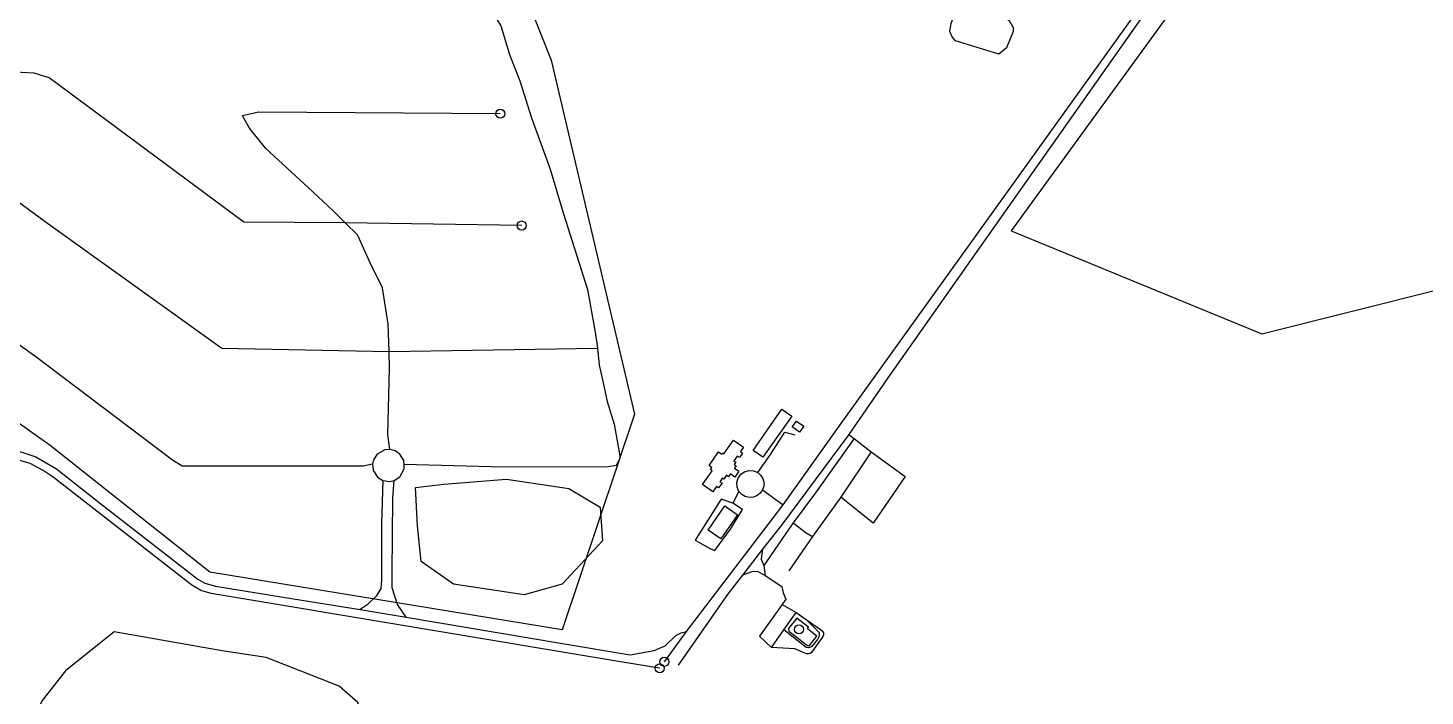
# Model space of a CAD drawing. Header units: metres. Extents: x 11276530 to 11306586, y 355867 to 367650.
# Drawn here: x 11292273 to 11293809, y 358758 to 359493 of the extents above; entities that cross this region are included whole.
import ezdxf

# ---------------------------------------------------------------- set-up
doc = ezdxf.new("R2010")
doc.units = ezdxf.units.M
for name, color, linetype in [('AMENITY', 6, 'Continuous'), ('BUILDING', 8, 'Continuous'), ('HIGHWAY_PATH', 3, 'Continuous'), ('HIGHWAY_PRIMARY', 2, 'Continuous'), ('HIGHWAY_SECONDARY', 4, 'Continuous'), ('HIGHWAY_SERVICE', 8, 'Continuous'), ('LANDUSE', 2, 'Continuous'), ('NATURAL_WATER', 5, 'Continuous'), ('OSM_OTHER', 7, 'Continuous')]:
    doc.layers.add(name, color=color, linetype=linetype)

msp = doc.modelspace()

# ---------------------------------------------------------------- linework, layer by layer
at = {"layer": 'AMENITY'}
msp.add_lwpolyline([(11293118.2, 358844.1), (11293109.1, 358832.5), (11293109.3, 358829.8), (11293129.9, 358813.8), (11293132, 358813.9), (11293140.1, 358824.3), (11293129.8, 358832.4), (11293131.1, 358834.1), (11293118.2, 358844.1)], close=True, dxfattribs=at)
msp.add_circle((11293120.6, 358831.7), 5, dxfattribs=at)
at = {"layer": 'BUILDING'}
for points in [[(11293070.1, 359028.5), (11293101.7, 359073.7), (11293112.6, 359066.1), (11293081, 359020.9), (11293070.1, 359028.5)], [(11293117.7, 359060.8), (11293125.8, 359055.2), (11293121.3, 359048.6), (11293113.1, 359054.3), (11293117.7, 359060.8)], [(11293032.1, 359026.8), (11293035.8, 359024.3), (11293036.8, 359025.6), (11293038.1, 359024.7), (11293048.6, 359039.6), (11293059.5, 359032), (11293056.1, 359027.2), (11293058.4, 359025.5), (11293055, 359020.7), (11293052.7, 359022.3), (11293049, 359017), (11293051.1, 359015.6), (11293049.3, 359013.1), (11293051.5, 359011.6), (11293049.7, 359009), (11293054.5, 359005.6), (11293050, 358999.2), (11293045.2, 359002.6), (11293043.1, 358999.6), (11293040.9, 359001.1), (11293038, 358997), (11293036.4, 358998.2), (11293033.6, 358994.1), (11293036, 358992.5), (11293032.2, 358987.2), (11293029.9, 358988.8), (11293025.9, 358983.1), (11293014.5, 358991.1), (11293025, 359006.1), (11293023.3, 359007.4), (11293024.9, 359009.7), (11293021.7, 359011.9), (11293032.1, 359026.8)], [(11293039, 358967.4), (11293052.9, 358957.8), (11293034.5, 358931.1), (11293020.6, 358940.7), (11293039, 358967.4)]]:
    msp.add_lwpolyline(points, close=True, dxfattribs=at)
at = {"layer": 'HIGHWAY_PATH'}
for points in [[(11293181.1, 359041.6), (11293137.7, 358980.4), (11293114.2, 358948.9), (11293081.9, 358901.8)], [(11293114.2, 358948.9), (11293128.6, 358937.8), (11293135.6, 358933.7)]]:
    msp.add_lwpolyline(points, dxfattribs=at)
at = {"layer": 'HIGHWAY_PRIMARY'}
for points in [[(11293542.8, 359569), (11293220.8, 359111.8), (11293175.3, 359046.1), (11293101.3, 358946.2), (11293080.6, 358919.7), (11293058.4, 358891.3), (11293042.7, 358871.3), (11292987.7, 358792.3)], [(11293103.1, 358968.7), (11293164.1, 359053.9), (11293536.6, 359573.5)], [(11292972.6, 358796), (11292996.9, 358829.5), (11293103.1, 358968.7)]]:
    msp.add_lwpolyline(points, dxfattribs=at)
at = {"layer": 'HIGHWAY_SECONDARY'}
for points in [[(11291850, 358893.3), (11291864, 358895.4), (11291968, 358937.2), (11292129.9, 359005.9), (11292149.6, 359013.7), (11292187.2, 359023.9), (11292220.1, 359030.1), (11292244, 359031), (11292262.8, 359027.7), (11292281.3, 359021.5), (11292304.3, 359008.3), (11292353, 358969.8), (11292459.5, 358886.8), (11292467.3, 358882.6), (11292479, 358879.3), (11292553.3, 358867.1), (11292637.9, 358853.4), (11292688.8, 358845.1), (11292858.4, 358816.6), (11292935, 358803.8)], [(11292967.5, 358788.9), (11292955.8, 358790.9), (11292924.4, 358796.1), (11292474.1, 358871.2), (11292462.8, 358874.4), (11292452.9, 358880.4), (11292300.6, 358999), (11292289.6, 359006.4), (11292275.3, 359014.2), (11292254, 359020.5), (11292237.3, 359022.2), (11292217, 359020.8), (11292189.9, 359015.4), (11292157, 359006.4), (11292132.2, 358996.6), (11292007.7, 358943.4), (11291868, 358888.2), (11291856.3, 358878.6)]]:
    msp.add_lwpolyline(points, dxfattribs=at)
at = {"layer": 'HIGHWAY_SERVICE'}
for points in [[(11293075.2, 359004.1), (11293089.1, 359023.9), (11293105.1, 359048.4), (11293115.9, 359045.5)], [(11293175.3, 359046.1), (11293181.1, 359041.6), (11293200, 359027.1), (11293237.4, 358999.9)], [(11293200, 359027.1), (11293166.5, 358977.1)], [(11293052.2, 358993.1), (11293053.6, 358998), (11293056.5, 359002.2), (11293060.6, 359005.1), (11293065.5, 359006.5), (11293070.6, 359006.1), (11293075.2, 359004.1), (11293078.4, 359001.3), (11293080.7, 358997.6), (11293081.9, 358993.4), (11293081.8, 358989.1), (11293080.4, 358985), (11293077.9, 358981.4), (11293074.4, 358978.6), (11293070.2, 358977), (11293065.7, 358976.7), (11293061.4, 358977.8), (11293057.6, 358980.1), (11293054.6, 358983.4), (11293052.5, 358988), (11293052.2, 358993.1)], [(11293237.4, 358999.9), (11293202.3, 358948.4)], [(11293054.6, 358983.4), (11293047.7, 358970.4), (11293035, 358975), (11293006.5, 358929.8)], [(11293080.4, 358985), (11293103.1, 358968.7)], [(11293202.3, 358948.4), (11293166.5, 358977.1), (11293135.6, 358933.7), (11293109.5, 358895.9)], [(11293028.1, 358918.4), (11293045.4, 358941.7), (11293058.4, 358963.5), (11293047.7, 358970.4)], [(11293006.5, 358929.8), (11293023.2, 358920.2), (11293028.1, 358918.4)], [(11293080.6, 358919.7), (11293079.1, 358908.7), (11293081.9, 358901.8), (11293083.4, 358891), (11293075, 358895.3), (11293068.9, 358894.9), (11293058.4, 358891.3)], [(11293083.4, 358891), (11293101.8, 358878.8), (11293103.2, 358871.9), (11293106, 358864.8), (11293101.9, 358859.1), (11293077.2, 358824.3)], [(11293101.9, 358859.1), (11293117.3, 358850.3)], [(11293090.2, 358811.8), (11293103.9, 358831.3), (11293117.3, 358850.3)], [(11293117.3, 358850.3), (11293128.6, 358842.4), (11293144.1, 358831.7), (11293146.1, 358830.1), (11293147.5, 358828), (11293147.7, 358825.7), (11293146.9, 358823.8), (11293134.3, 358806.1), (11293132.9, 358805), (11293130.9, 358804.7), (11293129, 358804.9), (11293127, 358805.6), (11293116, 358810.3), (11293090.2, 358811.8)], [(11293128.6, 358842.4), (11293142.6, 358828.3), (11293142.6, 358825.7), (11293142.5, 358823.5), (11293141, 358820.7), (11293134.4, 358812.3), (11293131.2, 358811.3), (11293128.4, 358811.7), (11293103.9, 358831.3)], [(11293090.2, 358811.8), (11293077.2, 358824.3)]]:
    msp.add_lwpolyline(points, dxfattribs=at)
at = {"layer": 'LANDUSE'}
msp.add_lwpolyline([(11293648.3, 359675.1), (11293353.9, 359269.8), (11293629.6, 359156.6), (11293921.6, 359230), (11293805.3, 359559.7), (11293768.6, 359603.1), (11293648.3, 359675.1)], close=True, dxfattribs=at)
msp.add_lwpolyline([(11292253.6, 357780.8), (11292283.4, 357816.7), (11292373, 357935.5), (11292629.5, 358332), (11292748.3, 358508.5), (11292819.1, 358614.2), (11292782.1, 358640.7), (11292693.4, 358615.7), (11292637.3, 358658.1), (11292637.9, 358693), (11292642, 358731.8), (11292635.5, 358751.2), (11292614.9, 358769.1), (11292534.8, 358800.8), (11292486.2, 358808), (11292367.6, 358828.9), (11292367.6, 358828.9), (11292313.9, 358785.9), (11292288.2, 358753.6), (11292272.7, 358719)], dxfattribs=at)
at = {"layer": 'NATURAL_WATER'}
for points in [[(11293286.5, 359489.3), (11293288, 359498), (11293295.9, 359519.6), (11293304.8, 359520.5), (11293323, 359516.9), (11293351.7, 359501.4), (11293356.2, 359493.6), (11293356.2, 359489.1), (11293348.6, 359471.4), (11293340.3, 359464.2), (11293292.7, 359479), (11293289.1, 359483.2), (11293286.5, 359489.3)], [(11292730.1, 358991.3), (11292799, 358997), (11292867.4, 358986.5), (11292902, 358966.2), (11292904.4, 358929.2), (11292860.2, 358881.4), (11292818.4, 358869.5), (11292740.8, 358881.4), (11292705, 358906.5), (11292701, 358945.7), (11292699, 358987.7), (11292730.1, 358991.3)]]:
    msp.add_lwpolyline(points, dxfattribs=at)
at = {"layer": 'OSM_OTHER'}
for points in [[(11292344.9, 359883.6), (11292805.7, 359504.9), (11292829.8, 359503.9), (11292848, 359457.6), (11292939.8, 359068.3), (11292860.1, 358831.1), (11292472.7, 358894.5), (11292297.1, 359033.9), (11291822.8, 359370.6), (11292208.4, 359743.5), (11292344.9, 359883.6)], [(11292755.7, 359539.4), (11292768.6, 359530.6), (11292778.9, 359518.2), (11292792.7, 359495.3), (11292802.6, 359462.9), (11292813.5, 359435), (11292826.3, 359394.3), (11292847.1, 359337.8), (11292861.7, 359288.7), (11292887.9, 359205.6), (11292896.6, 359158.6), (11292899.1, 359141.1), (11292900.8, 359122.4), (11292904.5, 359106.2), (11292909.5, 359082.1), (11292917.4, 359057.2), (11292924.1, 359020.3)], [(11292651.6, 359013.3), (11292641.5, 359011.3), (11292442.4, 359011.3), (11292431.6, 359017.6), (11292281.5, 359131.5), (11292014.7, 359322.3), (11291978.9, 359350.1), (11291968.9, 359365.5), (11291962.7, 359383.8), (11291958.9, 359402.9), (11291958.5, 359424.9), (11291963.9, 359439.9), (11291973.1, 359450.7), (11292009.7, 359482.3)], [(11292009.7, 359482.3), (11292021.7, 359476.7), (11292116.8, 359408.6), (11292291.5, 359280.4), (11292486.1, 359141), (11292669.8, 359137.4), (11292899.1, 359141.1)], [(11292815.7, 359275.8), (11292621.7, 359278.8), (11292510, 359279.4), (11292296, 359438.1), (11292279.5, 359443.4), (11292171.4, 359448.7), (11292149.6, 359442.8), (11292134.3, 359428.1), (11292116.8, 359408.6)], [(11292792.1, 359398.7), (11292526.4, 359400.5), (11292508.7, 359396.5)], [(11292670.5, 359029.6), (11292668.3, 359045.8), (11292670.3, 359118.4), (11292669.8, 359137.4), (11292668.9, 359167.5), (11292662.7, 359207.2), (11292649.2, 359234.8), (11292635, 359265.7), (11292621.7, 359278.8), (11292608.3, 359291.9), (11292581, 359317.7), (11292534.5, 359360.4), (11292516.3, 359383), (11292508.7, 359396.5)], [(11292665.1, 359029.2), (11292656.6, 359024.3), (11292652.7, 359018.1), (11292651.6, 359013.3), (11292652.4, 359006.6), (11292657.1, 358999.1), (11292662.8, 358995.5), (11292670.6, 358994.3), (11292675.6, 358995.4), (11292681.6, 358999.3), (11292686.6, 359008.2), (11292686.3, 359013.2), (11292686.1, 359017.5), (11292681.8, 359024.4), (11292676.4, 359028.2), (11292670.5, 359029.6), (11292665.1, 359029.2)], [(11292686.3, 359013.2), (11292795.7, 359010.6), (11292910.6, 359010.9), (11292920, 359012.1), (11292924.1, 359020.3)], [(11292662.8, 358995.5), (11292661.6, 358948), (11292661.6, 358885.7), (11292660.7, 358876.6), (11292655.5, 358868.3), (11292645.8, 358858.6), (11292637.9, 358853.4)], [(11292688.8, 358845.1), (11292679, 358859.2), (11292673.4, 358877.4), (11292673.4, 358893.9), (11292674, 358975.9), (11292675.6, 358995.4)], [(11292935, 358803.8), (11292961.2, 358808.4), (11292973.4, 358813.5), (11292985, 358824.8), (11292991, 358828), (11292996.9, 358829.5)]]:
    msp.add_lwpolyline(points, dxfattribs=at)
for centre in [(11292792.1, 359398.7), (11292815.7, 359275.8), (11292967.5, 358788.9), (11292972.6, 358796)]:
    msp.add_circle(centre, 5, dxfattribs=at)

doc.saveas('drawing.dxf')
